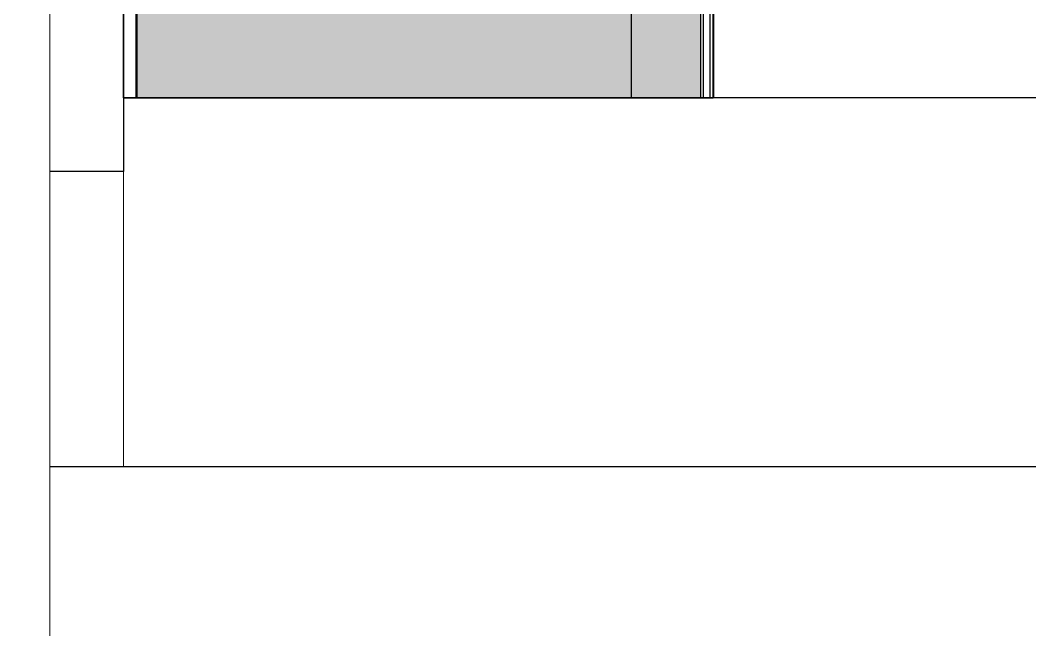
# Model space of a CAD drawing. Header units: millimetres. Extents: x 35877 to 3066687, y -650199 to -40525.
# Drawn here: x 147093.3 to 147175.4, y -179847.1 to -179797.1 of the extents above; entities that cross this region are included whole.
import ezdxf

# ---------------------------------------------------------------- set-up
doc = ezdxf.new("R2010")
doc.units = ezdxf.units.MM
doc.header["$MEASUREMENT"] = 0
doc.linetypes.add('DASHED', pattern=[0.75, 0.5, -0.25])
for name, color, linetype, lineweight in [('A8_FURNITURE', 32, 'Continuous', 30), ('dim05', 1, 'Continuous', 13), ('ELEVATION', 250, 'Continuous', 9), ('Elevation 4.5', 206, 'Continuous', 5), ('FURNITURE', 32, 'Continuous', 9), ('furniture dimensions', 1, 'DASHED', 0), ('wall', 7, 'Continuous', 30)]:
    doc.layers.add(name, color=color, linetype=linetype, lineweight=lineweight)

# ---------------------------------------------------------------- blocks, each defined once
blk = doc.blocks.new('A$C76AA168E')
at = {"linetype": 'ByBlock', "transparency": 33554687}
for p, q in [((125.3, 233.3), (125.3, 0)), ((321.8, 0), (321.8, 233.3)), ((125.3, 0), (321.8, 0))]:
    blk.add_line(p, q, dxfattribs=at)

msp = doc.modelspace()

# ---------------------------------------------------------------- hatches: boundary and pattern name
at = {"layer": 'dim05', "lineweight": 0, "true_color": 0xa47149, "transparency": 33554630}
h = msp.add_hatch(color=35, dxfattribs=at)
h.dxf.hatch_style = 1
h.paths.add_polyline_path([(147148.669, -179711.4), (147102.677, -179711.4), (147102.685, -179803.359), (147148.677, -179803.359), (147148.676, -179788.461), (147142.677, -179788.461), (147142.677, -179791.359, -0.414214), (147139.677, -179794.359), (147111.679, -179794.359, -0.414214), (147108.679, -179791.359), (147108.679, -179722.365, -0.414214), (147111.679, -179719.365), (147139.677, -179719.365, -0.414214), (147142.677, -179722.365), (147142.677, -179749.261), (147148.672, -179749.261)])

# ---------------------------------------------------------------- linework, layer by layer
at = {"layer": 'A8_FURNITURE', "linetype": 'ByBlock', "lineweight": 15, "transparency": 33554687}
msp.add_line((147134.843, -179803.391), (147134.843, -179803.38), dxfattribs=at)
at = {"layer": 'A8_FURNITURE', "linetype": 'ByBlock', "lineweight": 20, "transparency": 33554687}
msp.add_line((147142.843, -179803.391), (147142.843, -179803.386), dxfattribs=at)
at = {"layer": 'A8_FURNITURE', "linetype": 'ByBlock', "transparency": 33554687}
for points in [[(147148.843, -179803.391), (147102.785, -179803.355), (147102.85, -179711.34)], [(147102.851, -179711.34), (147148.91, -179711.379), (147148.843, -179803.392)]]:
    msp.add_lwpolyline(points, dxfattribs=at)
at = {"layer": 'ELEVATION', "color": 18, "true_color": 0x000000, "transparency": 33554687}
msp.add_line((147101.685, -179833.359), (147101.685, -179682.359), dxfattribs=at)
at = {"layer": 'Elevation 4.5', "color": 18, "lineweight": 30, "true_color": 0x000000, "transparency": 33554687}
msp.add_line((147149.677, -179803.359), (147149.669, -179710.4), dxfattribs=at)
msp.add_lwpolyline([(147149.669, -179710.4), (147101.677, -179710.4), (147101.685, -179803.359), (147149.677, -179803.359)], close=True, dxfattribs=at)
at = {"layer": 'FURNITURE', "color": 18, "lineweight": 30, "true_color": 0x000000, "transparency": 33554687}
msp.add_lwpolyline([(147101.685, -179803.359), (147101.685, -179679.359), (147260.685, -179679.359), (147260.685, -179821.359), (147248.685, -179821.359), (147248.685, -179815.359), (147236.685, -179815.359), (147236.685, -179809.359), (147224.685, -179809.359), (147224.685, -179803.359)], close=True, dxfattribs=at)
at = {"layer": 'FURNITURE', "lineweight": 30, "transparency": 33554687}
msp.add_lwpolyline([(147148.677, -179803.359), (147148.669, -179711.4), (147102.677, -179711.4), (147102.685, -179803.359)], dxfattribs=at)
at = {"layer": 'FURNITURE', "color": 18, "lineweight": 30, "true_color": 0x000000, "transparency": 33554687}
msp.add_lwpolyline([(147095.691, -179833.359), (147279.23, -179833.359), (147279.23, -179827.359), (147260.685, -179827.359), (147260.685, -179821.359), (147248.685, -179821.359), (147248.685, -179815.359), (147236.685, -179815.359), (147236.685, -179809.359), (147224.685, -179809.359), (147224.685, -179803.359), (147101.685, -179803.359), (147101.685, -179809.359), (147095.691, -179809.359)], dxfattribs=at)
at = {"layer": 'furniture dimensions', "color": 251, "linetype": 'Continuous', "lineweight": 0, "true_color": 0x636466, "transparency": 33554687, "elevation": 0.005}
msp.add_lwpolyline([(147095.691, -179645.373), (147095.691, -179744.685), (147093.277, -179746.159), (147097.528, -179746.425), (147095.691, -179747.787), (147095.691, -179847.139)], dxfattribs=at)
at = {"layer": 'wall', "transparency": 33554687}
msp.add_lwpolyline([(147101.685, -179710.359), (147149.685, -179710.359), (147149.685, -179803.359), (147101.685, -179803.359)], close=True, dxfattribs=at)

# ---------------------------------------------------------------- block references
at = {"transparency": 33554687, "xscale": 0.03278214019380041, "yscale": 0.03278214019380041, "zscale": 0.03278214019380041}
msp.add_blockref('A$C76AA168E', (147138.878, -179803.359), dxfattribs=at)

doc.saveas('drawing.dxf')
